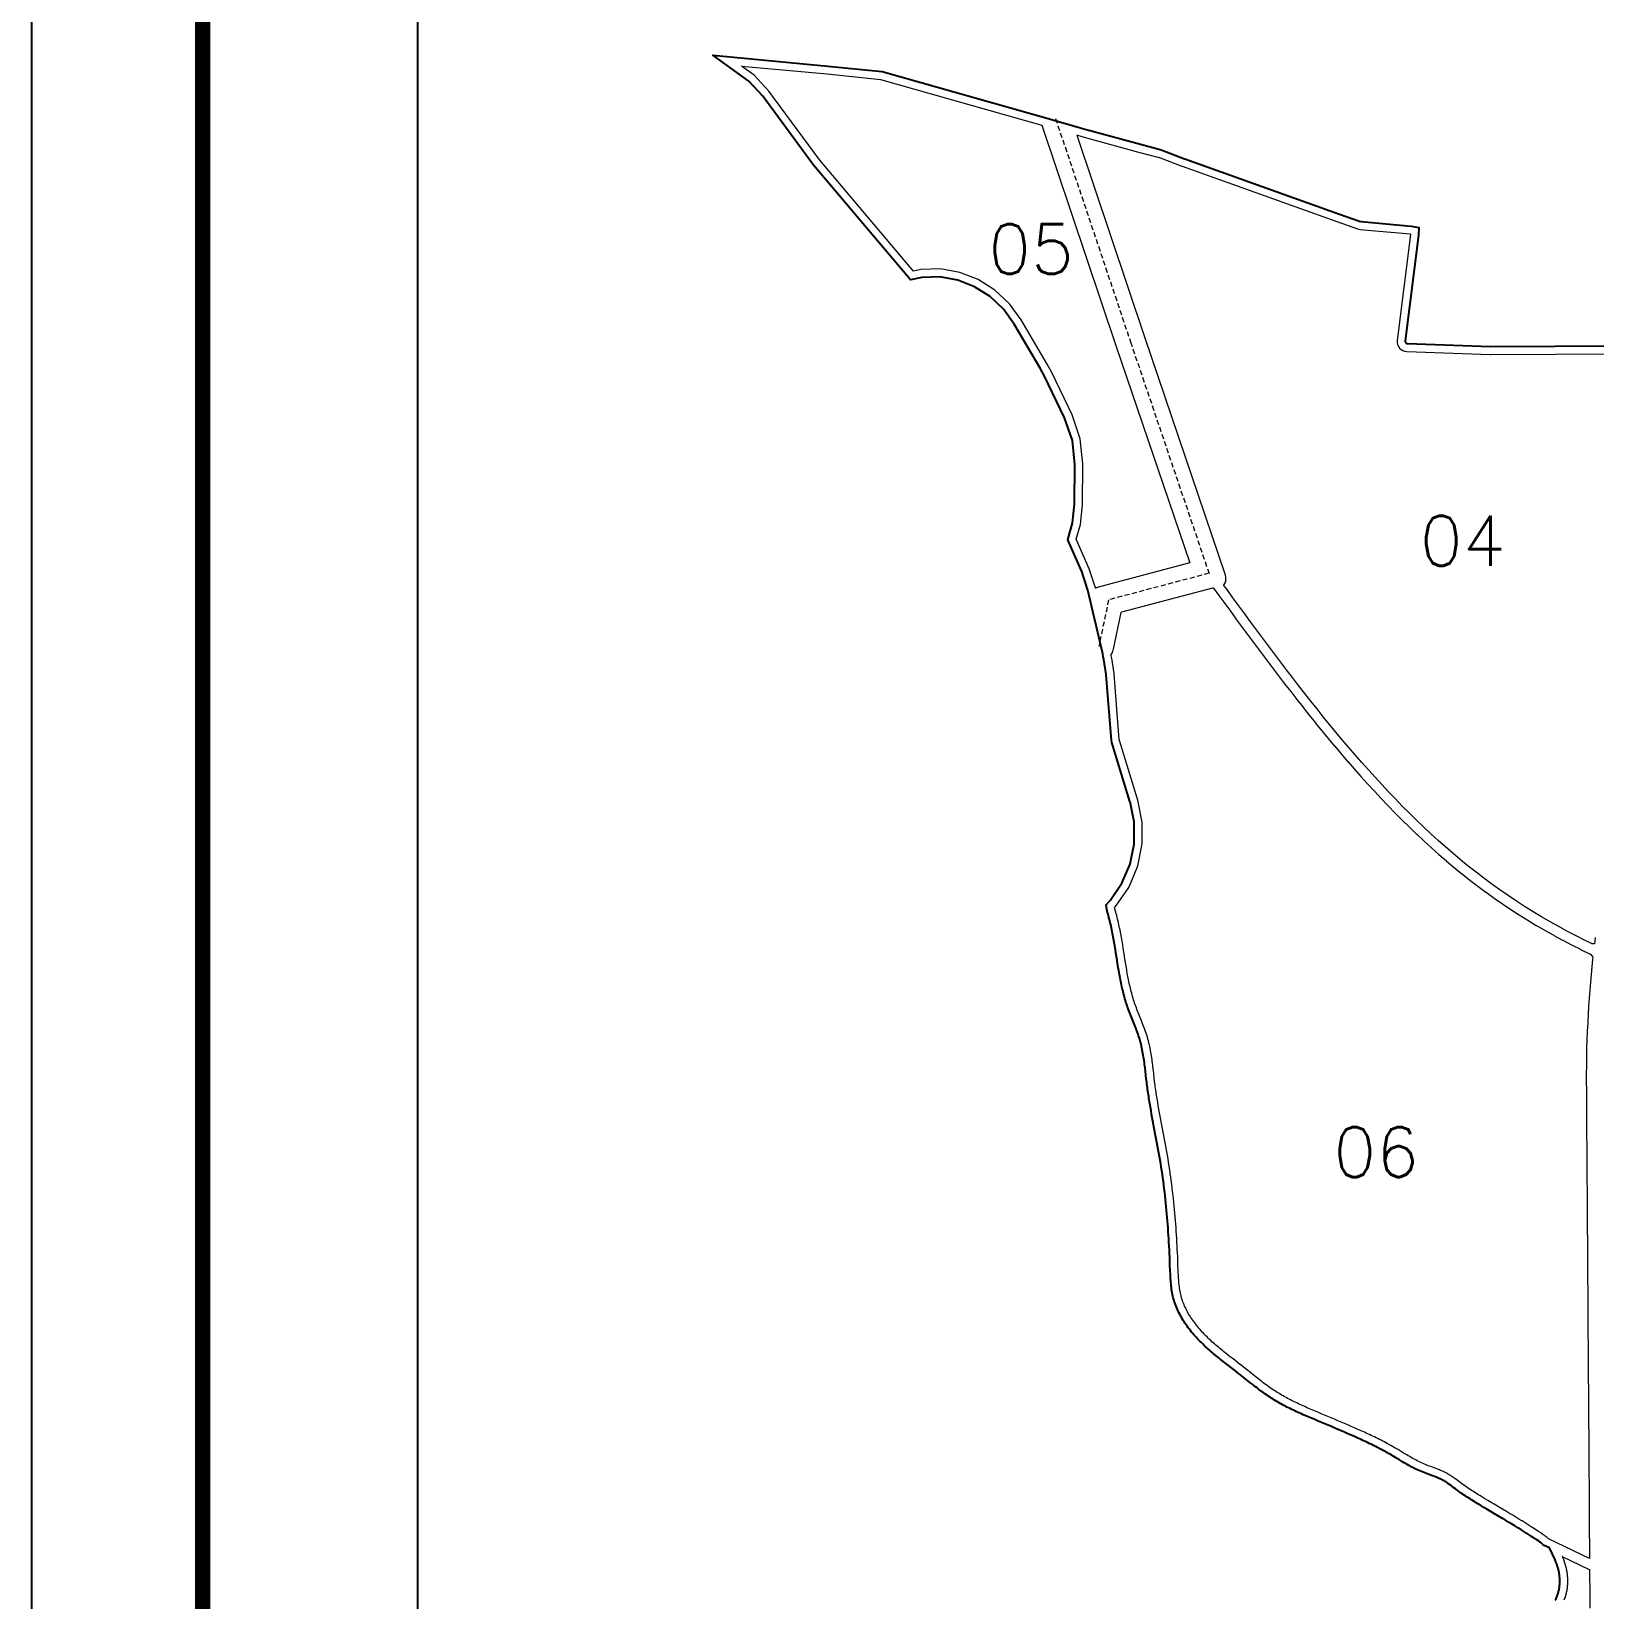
# Model space of a CAD drawing. Extents: x 714606 to 717153, y 7853794 to 7855594.
# Drawn here: x 714606 to 715389, y 7854394 to 7855180 of the extents above; entities that cross this region are included whole.
import ezdxf
from ezdxf.enums import TextEntityAlignment as Align

# ---------------------------------------------------------------- set-up
doc = ezdxf.new("R2010")
doc.units = 0
for name, pattern in [('CONTINUO', [0]), ('DASHED2', [0.375, 0.25, -0.125]), ('LIN0', [0])]:
    doc.linetypes.add(name, pattern=pattern)
for name, color, linetype in [('011400xxxx', 1, 'Continuous'), ('011400xxxx004', 5, 'Continuous'), ('011400xxxx005', 5, 'Continuous'), ('011400xxxx006', 5, 'Continuous'), ('011400xxxx007', 5, 'Continuous'), ('MALHA', 8, 'CONTINUO'), ('MARGEM', 7, 'CONTINUO'), ('Rede de Energia', 1, 'Continuous'), ('texto', 7, 'Continuous')]:
    doc.layers.add(name, color=color, linetype=linetype)
doc.styles.add('SIMPLEX', font='simplex', dxfattribs={"height": 0.2})

msp = doc.modelspace()

# ---------------------------------------------------------------- linework, layer by layer
at = {"layer": '011400xxxx'}
msp.add_lwpolyline([(715369.61, 7854393.74), (715369.79, 7854394.11), (715369.82, 7854394.16), (715369.99, 7854394.53), (715370.01, 7854394.59), (715370.18, 7854394.96), (715370.2, 7854395.02), (715370.35, 7854395.4), (715370.38, 7854395.45), (715370.53, 7854395.83), (715370.55, 7854395.89), (715370.69, 7854396.27), (715370.71, 7854396.34), (715370.84, 7854396.71), (715370.86, 7854396.77), (715370.98, 7854397.17), (715371, 7854397.24), (715371.11, 7854397.63), (715371.13, 7854397.7), (715371.24, 7854398.09), (715371.25, 7854398.17), (715371.35, 7854398.56), (715371.36, 7854398.63), (715371.45, 7854399.03), (715371.46, 7854399.1), (715371.54, 7854399.51), (715371.55, 7854399.57), (715371.62, 7854400), (715371.63, 7854400.06), (715371.68, 7854400.46), (715371.69, 7854400.53), (715371.74, 7854400.94), (715371.75, 7854401.01), (715371.78, 7854401.43), (715371.79, 7854401.49), (715371.82, 7854401.91), (715371.82, 7854401.98), (715371.85, 7854402.4), (715371.85, 7854402.46), (715371.86, 7854402.89), (715371.86, 7854402.95), (715371.87, 7854403.38), (715371.87, 7854403.44), (715371.86, 7854403.87), (715371.86, 7854403.93), (715371.85, 7854404.36), (715371.84, 7854404.42), (715371.82, 7854404.85), (715371.82, 7854404.91), (715371.78, 7854405.34), (715371.78, 7854405.4), (715371.74, 7854405.83), (715371.73, 7854405.89), (715371.68, 7854406.32), (715371.68, 7854406.38), (715371.62, 7854406.81), (715371.61, 7854406.87), (715371.55, 7854407.3), (715371.54, 7854407.36), (715371.46, 7854407.79), (715371.45, 7854407.85), (715371.37, 7854408.27), (715371.36, 7854408.33), (715371.27, 7854408.76), (715371.25, 7854408.81), (715371.15, 7854409.24), (715371.14, 7854409.3), (715371.03, 7854409.72), (715371.02, 7854409.77), (715370.9, 7854410.19), (715370.89, 7854410.25), (715370.76, 7854410.67), (715370.75, 7854410.72), (715370.61, 7854411.14), (715370.6, 7854411.19), (715370.46, 7854411.61), (715370.44, 7854411.66), (715370.29, 7854412.07), (715370.27, 7854412.12), (715370.11, 7854412.53), (715370.09, 7854412.58), (715369.93, 7854412.98), (715369.9, 7854413.04), (715369.73, 7854413.43), (715369.71, 7854413.49), (715369.53, 7854413.88), (715369.5, 7854413.94), (715366.62, 7854419.93), (715364.01, 7854421.2), (715363.38, 7854421.72), (715363.35, 7854421.75), (715363.02, 7854422.02), (715362.99, 7854422.04), (715362.65, 7854422.31), (715362.62, 7854422.33), (715362.28, 7854422.59), (715362.25, 7854422.61), (715361.91, 7854422.87), (715361.88, 7854422.89), (715361.53, 7854423.14), (715361.51, 7854423.16), (715361.17, 7854423.4), (715361.14, 7854423.43), (715360.41, 7854423.93), (715360.37, 7854423.96), (715359.25, 7854424.71), (715359.23, 7854424.73), (715358.48, 7854425.21), (715358.47, 7854425.22), (715357.72, 7854425.71), (715357.71, 7854425.72), (715356.96, 7854426.2), (715356.95, 7854426.21), (715355.43, 7854427.18), (715355.41, 7854427.19), (715353.89, 7854428.15), (715353.88, 7854428.16), (715352.36, 7854429.11), (715352.35, 7854429.12), (715350.82, 7854430.07), (715350.81, 7854430.07), (715349.28, 7854431.01), (715349.27, 7854431.02), (715347.74, 7854431.95), (715347.73, 7854431.96), (715346.2, 7854432.89), (715346.19, 7854432.89), (715344.65, 7854433.82), (715344.65, 7854433.82), (715343.11, 7854434.74), (715343.1, 7854434.75), (715340.02, 7854436.59), (715340.01, 7854436.59), (715336.92, 7854438.42), (715335.38, 7854439.34), (715333.84, 7854440.26), (715332.3, 7854441.18), (715330.76, 7854442.11), (715330, 7854442.58), (715329.23, 7854443.05), (715328.47, 7854443.53), (715327.71, 7854444.01), (715326.96, 7854444.49), (715326.21, 7854444.97), (715325.45, 7854445.46), (715324.71, 7854445.95), (715323.96, 7854446.45), (715323.22, 7854446.95), (715322.48, 7854447.45), (715321.75, 7854447.97), (715321.02, 7854448.48), (715320.29, 7854449.01), (715319.57, 7854449.54), (715318.83, 7854450.08), (715317.39, 7854451.16), (715317.37, 7854451.18), (715316.66, 7854451.7), (715316.62, 7854451.73), (715315.9, 7854452.25), (715315.86, 7854452.27), (715315.52, 7854452.5), (715315.49, 7854452.53), (715315.14, 7854452.76), (715315.1, 7854452.79), (715314.75, 7854453.01), (715314.71, 7854453.04), (715314.36, 7854453.26), (715314.31, 7854453.29), (715313.96, 7854453.5), (715313.91, 7854453.53), (715313.56, 7854453.73), (715313.5, 7854453.76), (715313.15, 7854453.96), (715313.09, 7854453.98), (715312.73, 7854454.17), (715312.68, 7854454.2), (715312.31, 7854454.38), (715312.27, 7854454.41), (715311.89, 7854454.58), (715311.85, 7854454.6), (715311.47, 7854454.78), (715311.43, 7854454.8), (715311.04, 7854454.97), (715311.01, 7854454.98), (715310.62, 7854455.15), (715310.58, 7854455.16), (715310.19, 7854455.32), (715310.16, 7854455.34), (715309.77, 7854455.49), (715309.74, 7854455.5), (715308.91, 7854455.82), (715308.87, 7854455.84), (715307.61, 7854456.3), (715307.58, 7854456.31), (715305.9, 7854456.91), (715305.06, 7854457.21), (715304.23, 7854457.52), (715303.4, 7854457.84), (715302.58, 7854458.17), (715301.77, 7854458.53), (715300.97, 7854458.89), (715300.16, 7854459.27), (715299.37, 7854459.66), (715298.58, 7854460.07), (715297.79, 7854460.48), (715297.01, 7854460.9), (715296.23, 7854461.33), (715295.45, 7854461.77), (715294.67, 7854462.22), (715293.9, 7854462.67), (715293.12, 7854463.13), (715291.57, 7854464.06), (715290.02, 7854464.99), (715290.01, 7854465), (715288.47, 7854465.92), (715288.46, 7854465.93), (715287.69, 7854466.39), (715287.68, 7854466.39), (715286.91, 7854466.85), (715286.9, 7854466.86), (715286.13, 7854467.3), (715286.11, 7854467.31), (715285.34, 7854467.75), (715285.31, 7854467.76), (715284.54, 7854468.2), (715284.52, 7854468.21), (715283.74, 7854468.63), (715283.72, 7854468.65), (715282.94, 7854469.07), (715282.92, 7854469.08), (715282.14, 7854469.49), (715282.12, 7854469.5), (715281.33, 7854469.91), (715281.32, 7854469.92), (715280.52, 7854470.33), (715280.51, 7854470.34), (715279.71, 7854470.74), (715279.7, 7854470.75), (715278.9, 7854471.14), (715278.89, 7854471.15), (715278.09, 7854471.54), (715278.07, 7854471.55), (715277.27, 7854471.94), (715277.26, 7854471.94), (715276.45, 7854472.33), (715276.44, 7854472.34), (715275.63, 7854472.72), (715275.62, 7854472.72), (715274.81, 7854473.1), (715274.8, 7854473.11), (715273.99, 7854473.48), (715273.98, 7854473.49), (715273.17, 7854473.86), (715273.16, 7854473.86), (715272.34, 7854474.24), (715272.33, 7854474.24), (715270.7, 7854474.98), (715270.69, 7854474.98), (715269.05, 7854475.71), (715269.04, 7854475.72), (715267.4, 7854476.44), (715267.39, 7854476.45), (715265.74, 7854477.17), (715265.74, 7854477.17), (715264.09, 7854477.89), (715264.08, 7854477.89), (715262.43, 7854478.6), (715262.43, 7854478.61), (715260.78, 7854479.32), (715260.77, 7854479.32), (715259.12, 7854480.03), (715259.11, 7854480.03), (715257.45, 7854480.73), (715257.45, 7854480.73), (715255.79, 7854481.43), (715255.79, 7854481.44), (715254.13, 7854482.14), (715254.12, 7854482.14), (715250.79, 7854483.53), (715249.13, 7854484.23), (715247.46, 7854484.93), (715245.8, 7854485.64), (715244.97, 7854486), (715244.14, 7854486.36), (715243.32, 7854486.72), (715242.5, 7854487.09), (715241.68, 7854487.46), (715240.86, 7854487.83), (715240.04, 7854488.2), (715239.23, 7854488.58), (715238.42, 7854488.96), (715237.61, 7854489.35), (715236.81, 7854489.75), (715236.01, 7854490.14), (715235.21, 7854490.55), (715234.42, 7854490.96), (715233.63, 7854491.37), (715232.85, 7854491.79), (715232.07, 7854492.22), (715231.3, 7854492.66), (715230.53, 7854493.1), (715229.76, 7854493.55), (715229, 7854494), (715228.25, 7854494.47), (715227.5, 7854494.94), (715226.75, 7854495.42), (715226.01, 7854495.92), (715225.27, 7854496.42), (715224.54, 7854496.92), (715223.81, 7854497.44), (715223.09, 7854497.96), (715222.37, 7854498.49), (715221.65, 7854499.02), (715220.93, 7854499.56), (715220.22, 7854500.11), (715219.5, 7854500.66), (715218.79, 7854501.21), (715218.09, 7854501.76), (715216.67, 7854502.88), (715213.84, 7854505.14), (715212.43, 7854506.26), (715212.42, 7854506.27), (715211.01, 7854507.38), (715211, 7854507.39), (715209.59, 7854508.5), (715209.58, 7854508.51), (715208.15, 7854509.61), (715208.15, 7854509.61), (715205.31, 7854511.81), (715203.9, 7854512.91), (715202.48, 7854514.02), (715201.78, 7854514.58), (715201.08, 7854515.14), (715200.39, 7854515.7), (715199.7, 7854516.26), (715199.01, 7854516.83), (715198.32, 7854517.4), (715197.64, 7854517.98), (715196.96, 7854518.56), (715196.29, 7854519.15), (715195.62, 7854519.74), (715194.96, 7854520.34), (715194.3, 7854520.94), (715193.65, 7854521.55), (715193.01, 7854522.17), (715192.36, 7854522.8), (715191.72, 7854523.44), (715191.1, 7854524.08), (715190.48, 7854524.74), (715189.86, 7854525.4), (715189.26, 7854526.06), (715188.66, 7854526.74), (715188.07, 7854527.43), (715187.49, 7854528.12), (715186.93, 7854528.83), (715186.37, 7854529.54), (715185.82, 7854530.26), (715185.29, 7854530.99), (715184.76, 7854531.72), (715184.25, 7854532.46), (715183.76, 7854533.21), (715183.27, 7854533.97), (715182.81, 7854534.73), (715182.35, 7854535.5), (715181.92, 7854536.28), (715181.5, 7854537.06), (715181.09, 7854537.85), (715180.71, 7854538.64), (715180.34, 7854539.44), (715179.99, 7854540.25), (715179.66, 7854541.06), (715179.35, 7854541.88), (715179.06, 7854542.7), (715178.79, 7854543.53), (715178.54, 7854544.37), (715178.31, 7854545.21), (715178.11, 7854546.05), (715177.92, 7854546.91), (715177.76, 7854547.77), (715177.61, 7854548.63), (715177.47, 7854549.5), (715177.36, 7854550.38), (715177.25, 7854551.26), (715177.16, 7854552.15), (715177.08, 7854553.03), (715177.02, 7854553.92), (715176.95, 7854554.82), (715176.9, 7854555.72), (715176.86, 7854556.62), (715176.82, 7854557.53), (715176.78, 7854558.44), (715176.64, 7854562.08), (715176.64, 7854562.08), (715176.57, 7854563.89), (715176.57, 7854563.9), (715176.49, 7854565.7), (715176.49, 7854565.71), (715176.41, 7854567.51), (715176.41, 7854567.52), (715176.33, 7854569.32), (715176.33, 7854569.33), (715176.23, 7854571.12), (715176.23, 7854571.13), (715176.14, 7854572.93), (715176.13, 7854572.94), (715176.03, 7854574.73), (715176.03, 7854574.74), (715175.92, 7854576.53), (715175.92, 7854576.54), (715175.8, 7854578.33), (715175.8, 7854578.34), (715175.68, 7854580.12), (715175.68, 7854580.14), (715175.55, 7854581.92), (715175.55, 7854581.93), (715175.41, 7854583.72), (715175.41, 7854583.73), (715175.26, 7854585.51), (715175.26, 7854585.53), (715175.11, 7854587.31), (715175.1, 7854587.32), (715174.94, 7854589.11), (715174.94, 7854589.12), (715174.77, 7854590.9), (715174.77, 7854590.92), (715174.59, 7854592.7), (715174.59, 7854592.71), (715174.4, 7854594.5), (715174.4, 7854594.51), (715174.2, 7854596.29), (715174.2, 7854596.31), (715174, 7854598.09), (715173.99, 7854598.1), (715173.78, 7854599.88), (715173.78, 7854599.9), (715173.55, 7854601.68), (715173.55, 7854601.7), (715173.32, 7854603.47), (715173.32, 7854603.49), (715173.08, 7854605.27), (715173.07, 7854605.28), (715172.82, 7854607.06), (715172.82, 7854607.07), (715172.56, 7854608.85), (715172.56, 7854608.86), (715172.28, 7854610.64), (715172.28, 7854610.65), (715172, 7854612.42), (715172, 7854612.44), (715171.71, 7854614.21), (715171.71, 7854614.22), (715171.4, 7854615.99), (715171.4, 7854616), (715171.09, 7854617.77), (715171.09, 7854617.78), (715170.77, 7854619.55), (715170.77, 7854619.56), (715170.45, 7854621.32), (715170.45, 7854621.33), (715170.12, 7854623.09), (715170.12, 7854623.1), (715169.45, 7854626.64), (715169.45, 7854626.64), (715168.78, 7854630.17), (715168.44, 7854631.94), (715168.11, 7854633.71), (715167.78, 7854635.47), (715167.46, 7854637.24), (715167.14, 7854639.01), (715166.84, 7854640.78), (715166.54, 7854642.56), (715166.39, 7854643.45), (715166.25, 7854644.33), (715166.11, 7854645.22), (715165.97, 7854646.11), (715165.83, 7854647), (715165.7, 7854647.89), (715165.58, 7854648.78), (715165.45, 7854649.67), (715165.33, 7854650.57), (715165.22, 7854651.46), (715165.1, 7854652.36), (715165, 7854653.25), (715164.78, 7854655.05), (715164.37, 7854658.66), (715164.37, 7854658.67), (715164.16, 7854660.46), (715164.16, 7854660.48), (715164.05, 7854661.37), (715164.05, 7854661.38), (715163.93, 7854662.27), (715163.93, 7854662.29), (715163.81, 7854663.17), (715163.81, 7854663.19), (715163.69, 7854664.07), (715163.68, 7854664.09), (715163.55, 7854664.97), (715163.55, 7854664.99), (715163.42, 7854665.87), (715163.41, 7854665.89), (715163.27, 7854666.77), (715163.27, 7854666.79), (715163.12, 7854667.66), (715163.11, 7854667.69), (715162.95, 7854668.56), (715162.95, 7854668.59), (715162.78, 7854669.44), (715162.77, 7854669.48), (715162.59, 7854670.34), (715162.59, 7854670.38), (715162.4, 7854671.23), (715162.39, 7854671.27), (715162.19, 7854672.11), (715162.18, 7854672.15), (715161.97, 7854672.99), (715161.96, 7854673.04), (715161.73, 7854673.87), (715161.72, 7854673.92), (715161.48, 7854674.75), (715161.47, 7854674.8), (715161.22, 7854675.62), (715161.2, 7854675.67), (715160.94, 7854676.5), (715160.92, 7854676.54), (715160.65, 7854677.36), (715160.63, 7854677.4), (715160.34, 7854678.23), (715160.33, 7854678.26), (715160.03, 7854679.08), (715160.02, 7854679.11), (715159.7, 7854679.93), (715159.7, 7854679.96), (715159.37, 7854680.78), (715159.37, 7854680.8), (715159.04, 7854681.63), (715159.03, 7854681.64), (715158.7, 7854682.47), (715158.7, 7854682.48), (715158.36, 7854683.31), (715158.36, 7854683.32), (715157.68, 7854684.98), (715157.34, 7854685.82), (715157.01, 7854686.65), (715156.68, 7854687.48), (715156.36, 7854688.31), (715156.04, 7854689.14), (715155.74, 7854689.98), (715155.44, 7854690.82), (715155.15, 7854691.66), (715154.88, 7854692.51), (715154.61, 7854693.36), (715154.35, 7854694.21), (715154.1, 7854695.07), (715153.85, 7854695.93), (715153.62, 7854696.79), (715153.39, 7854697.66), (715153.17, 7854698.53), (715152.96, 7854699.39), (715152.75, 7854700.27), (715152.55, 7854701.14), (715152.36, 7854702.01), (715152.17, 7854702.89), (715151.99, 7854703.77), (715151.82, 7854704.65), (715151.65, 7854705.53), (715151.48, 7854706.41), (715151.32, 7854707.29), (715151.17, 7854708.18), (715151.01, 7854709.06), (715150.86, 7854709.95), (715150.72, 7854710.84), (715150.43, 7854712.61), (715150.15, 7854714.4), (715149.59, 7854717.96), (715149.59, 7854717.97), (715149.31, 7854719.74), (715149.31, 7854719.75), (715149.02, 7854721.52), (715149.02, 7854721.54), (715148.87, 7854722.42), (715148.87, 7854722.43), (715148.72, 7854723.31), (715148.71, 7854723.32), (715148.56, 7854724.2), (715148.56, 7854724.21), (715148.4, 7854725.09), (715148.4, 7854725.11), (715148.23, 7854725.98), (715148.23, 7854726), (715148.06, 7854726.87), (715148.06, 7854726.89), (715147.89, 7854727.76), (715147.89, 7854727.78), (715147.71, 7854728.65), (715147.71, 7854728.67), (715147.53, 7854729.54), (715147.53, 7854729.56), (715147.34, 7854730.43), (715147.34, 7854730.44), (715147.15, 7854731.31), (715147.14, 7854731.33), (715146.95, 7854732.2), (715146.95, 7854732.22), (715146.74, 7854733.08), (715146.74, 7854733.1), (715146.53, 7854733.97), (715146.53, 7854733.98), (715146.32, 7854734.85), (715146.31, 7854734.87), (715146.09, 7854735.73), (715146.09, 7854735.74), (715145.87, 7854736.61), (715145.86, 7854736.62), (715145.64, 7854737.48), (715145.63, 7854737.49), (715145.4, 7854738.36), (715145.4, 7854738.37), (715145.17, 7854739.23), (715145.16, 7854739.24), (715145.02, 7854739.77), (715144.61, 7854742.07), (715146.16, 7854743.82), (715146.25, 7854743.9), (715146.65, 7854744.38), (715152.27, 7854752.47), (715152.57, 7854753), (715156.47, 7854762.16), (715156.65, 7854762.73), (715158.65, 7854772.55), (715158.71, 7854773.15), (715158.72, 7854783.19), (715158.66, 7854783.78), (715156.66, 7854793.7), (715156.59, 7854793.99), (715147.48, 7854823.51), (715147.3, 7854824.48), (715144.72, 7854857.31), (715144.69, 7854857.53), (715143.54, 7854865.05), (715143.49, 7854865.27), (715143.24, 7854866.35), (715143.04, 7854867.89), (715135.49, 7854899.88), (715132.42, 7854909.12), (715125.43, 7854924.99), (715127.85, 7854933.5), (715128.78, 7854942.83), (715128.99, 7854962.83), (715127.76, 7854974.8), (715123.87, 7854986.11), (715113.83, 7855007.09), (715111.71, 7855011.06), (715098.69, 7855033.04), (715093.25, 7855040.55), (715086.53, 7855046.9), (715078.8, 7855051.81), (715070.33, 7855055.13), (715061.42, 7855056.71), (715052.38, 7855056.52), (715046.74, 7855055.27), (714998.19, 7855112.8), (714972.73, 7855147.25), (714965.81, 7855154.83), (714947.7, 7855167.77), (715005.36, 7855162.4), (715032.5, 7855159.65), (715115.65, 7855136.08), (715131.15, 7855131.69), (715135.91, 7855130.34), (715135.93, 7855130.33), (715161.92, 7855123.19), (715161.95, 7855123.19), (715171.76, 7855120.59), (715172.2, 7855120.44), (715183.97, 7855115.98), (715184.02, 7855115.96), (715261.49, 7855088.24), (715261.5, 7855088.24), (715271.61, 7855084.68), (715272.33, 7855084.52), (715297.45, 7855082.24), (715301.19, 7855081.52), (715301.1, 7855077.71), (715294.48, 7855024.66), (715294.47, 7855024.25), (715294.51, 7855024.05), (715294.59, 7855023.86), (715294.7, 7855023.7), (715294.85, 7855023.56), (715295.02, 7855023.45), (715295.21, 7855023.38), (715295.62, 7855023.32), (715337.16, 7855021.82), (715337.29, 7855021.82), (715401.68, 7855022.15)], dxfattribs=at)
at = {"layer": '011400xxxx004', "lineweight": 18}
msp.add_lwpolyline([(715389.56, 7854725.74), (715389.18, 7854722.61), (715388.4, 7854722.67), (715387.93, 7854722.66), (715387.71, 7854722.74), (715384.51, 7854724.3), (715380.08, 7854726.54), (715375.68, 7854728.85), (715371.32, 7854731.22), (715367, 7854733.65), (715362.71, 7854736.15), (715358.46, 7854738.71), (715354.25, 7854741.34), (715350.09, 7854744.03), (715345.97, 7854746.79), (715341.89, 7854749.61), (715337.86, 7854752.5), (715333.87, 7854755.45), (715329.93, 7854758.46), (715326.04, 7854761.54), (715322.19, 7854764.68), (715318.39, 7854767.88), (715314.64, 7854771.13), (715310.93, 7854774.43), (715307.26, 7854777.78), (715303.63, 7854781.18), (715300.04, 7854784.62), (715296.5, 7854788.11), (715292.99, 7854791.63), (715289.52, 7854795.2), (715286.08, 7854798.8), (715282.68, 7854802.43), (715279.31, 7854806.1), (715275.98, 7854809.79), (715272.67, 7854813.52), (715269.4, 7854817.27), (715266.15, 7854821.05), (715262.93, 7854824.86), (715259.74, 7854828.68), (715256.57, 7854832.53), (715253.42, 7854836.4), (715250.3, 7854840.29), (715247.2, 7854844.19), (715244.11, 7854848.11), (715241.04, 7854852.05), (715237.99, 7854856), (715234.96, 7854859.96), (715231.94, 7854863.93), (715228.93, 7854867.92), (715225.94, 7854871.91), (715222.95, 7854875.92), (715219.98, 7854879.93), (715217.01, 7854883.95), (715214.05, 7854887.98), (715211.1, 7854892.01), (715208.15, 7854896.04), (715205.21, 7854900.08), (715203.65, 7854902.22), (715203.53, 7854902.42), (715203.73, 7854902.68), (715204.22, 7854903.51), (715204.54, 7854904.41), (715204.69, 7854905.35), (715204.65, 7854906.31), (715204.43, 7854907.25), (715163.99, 7855026.6), (715130.09, 7855127.62), (715130.04, 7855127.82), (715130.04, 7855127.82), (715130.25, 7855127.78), (715134.83, 7855126.49), (715134.86, 7855126.48), (715160.87, 7855119.33), (715160.91, 7855119.32), (715170.63, 7855116.75), (715170.88, 7855116.67), (715182.57, 7855112.24), (715182.66, 7855112.2), (715260.14, 7855084.48), (715260.17, 7855084.47), (715270.52, 7855080.82), (715271.73, 7855080.56), (715296.89, 7855078.27), (715297.11, 7855078.23), (715297.11, 7855078), (715290.48, 7855024.95), (715290.46, 7855023.92), (715290.65, 7855022.9), (715291.05, 7855021.94), (715291.64, 7855021.09), (715292.39, 7855020.38), (715293.27, 7855019.83), (715294.24, 7855019.48), (715295.26, 7855019.33), (715337.06, 7855017.82), (715337.27, 7855017.82), (715401.96, 7855018.15)], dxfattribs=at)
at = {"layer": '011400xxxx005', "lineweight": 18}
msp.add_lwpolyline([(715139.43, 7854900.59), (715139.35, 7854900.96), (715136.16, 7854910.56), (715129.67, 7854925.29), (715131.79, 7854932.75), (715132.77, 7854942.61), (715132.99, 7854963.02), (715131.69, 7854975.67), (715127.58, 7854987.63), (715117.4, 7855008.9), (715115.2, 7855013.02), (715102.04, 7855035.23), (715096.27, 7855043.2), (715089, 7855050.07), (715080.62, 7855055.4), (715071.42, 7855058.99), (715061.73, 7855060.72), (715051.9, 7855060.51), (715048.23, 7855059.7), (715001.33, 7855115.29), (714975.83, 7855149.8), (714968.48, 7855157.84), (714962.08, 7855162.41), (715004.98, 7855158.42), (715031.75, 7855155.71), (715112.53, 7855132.81), (715149.77, 7855021.81), (715186.5, 7854913.44), (715139.53, 7854901.05), (715139.43, 7854900.59)], close=True, dxfattribs=at)
at = {"layer": '011400xxxx006', "lineweight": 18}
msp.add_lwpolyline([(715147.15, 7854867.3), (715147.24, 7854867.5), (715147.64, 7854868.21), (715148.06, 7854869.16), (715148.27, 7854869.83), (715148.39, 7854870.31), (715152.26, 7854888.68), (715152.32, 7854888.89), (715152.53, 7854888.97), (715198.08, 7854900.99), (715198.31, 7854901.02), (715198.46, 7854900.85), (715201.16, 7854897.14), (715204.11, 7854893.1), (715207.06, 7854889.06), (715207.06, 7854889.06), (715210.02, 7854885.02), (715210.02, 7854885.02), (715212.98, 7854880.99), (715212.99, 7854880.99), (715215.95, 7854876.97), (715215.96, 7854876.96), (715218.93, 7854872.95), (715218.94, 7854872.94), (715221.92, 7854868.93), (715221.93, 7854868.92), (715224.93, 7854864.93), (715224.94, 7854864.91), (715227.94, 7854860.93), (715227.95, 7854860.92), (715230.97, 7854856.94), (715230.98, 7854856.93), (715234.02, 7854852.96), (715234.03, 7854852.95), (715237.08, 7854849), (715237.09, 7854848.98), (715240.16, 7854845.05), (715240.17, 7854845.03), (715243.26, 7854841.11), (715243.27, 7854841.09), (715246.38, 7854837.18), (715246.39, 7854837.16), (715249.52, 7854833.28), (715249.54, 7854833.25), (715252.68, 7854829.39), (715252.7, 7854829.36), (715255.87, 7854825.52), (715255.89, 7854825.49), (715259.08, 7854821.67), (715259.11, 7854821.64), (715262.33, 7854817.84), (715262.35, 7854817.81), (715265.59, 7854814.03), (715265.62, 7854814), (715268.89, 7854810.25), (715268.92, 7854810.22), (715272.22, 7854806.49), (715272.25, 7854806.46), (715275.59, 7854802.76), (715275.62, 7854802.73), (715278.98, 7854799.07), (715279.01, 7854799.03), (715282.41, 7854795.4), (715282.45, 7854795.36), (715285.88, 7854791.76), (715285.92, 7854791.73), (715289.39, 7854788.16), (715289.43, 7854788.12), (715292.93, 7854784.6), (715292.97, 7854784.56), (715296.52, 7854781.08), (715296.56, 7854781.03), (715300.15, 7854777.59), (715300.19, 7854777.55), (715303.82, 7854774.15), (715303.86, 7854774.11), (715307.53, 7854770.76), (715307.58, 7854770.72), (715311.29, 7854767.41), (715311.34, 7854767.37), (715315.09, 7854764.12), (715315.15, 7854764.07), (715318.95, 7854760.88), (715319, 7854760.83), (715322.85, 7854757.69), (715322.91, 7854757.65), (715326.8, 7854754.57), (715326.86, 7854754.52), (715330.8, 7854751.5), (715330.86, 7854751.45), (715334.85, 7854748.5), (715334.91, 7854748.46), (715338.94, 7854745.57), (715339.01, 7854745.52), (715343.09, 7854742.7), (715343.15, 7854742.65), (715347.28, 7854739.89), (715347.34, 7854739.85), (715351.51, 7854737.16), (715351.57, 7854737.12), (715355.78, 7854734.49), (715355.85, 7854734.45), (715360.09, 7854731.88), (715360.16, 7854731.84), (715364.45, 7854729.35), (715364.51, 7854729.31), (715368.84, 7854726.88), (715368.9, 7854726.84), (715373.26, 7854724.47), (715373.33, 7854724.44), (715377.73, 7854722.13), (715377.79, 7854722.1), (715382.22, 7854719.86), (715382.28, 7854719.83), (715386.75, 7854717.65), (715386.81, 7854717.62), (715387.08, 7854717.49), (715387.3, 7854717.36), (715387.4, 7854717.21), (715388.06, 7854716.45), (715388.44, 7854716.16), (715388.3, 7854714.82), (715387.9, 7854711.09), (715387.54, 7854707.25), (715387.18, 7854703.4), (715386.87, 7854699.43), (715386.55, 7854695.46), (715386.29, 7854691.37), (715386.02, 7854687.28), (715385.81, 7854683.07), (715385.6, 7854678.85), (715385.45, 7854674.53), (715385.3, 7854670.2), (715385.22, 7854665.75), (715385.14, 7854661.31), (715385.13, 7854657.65), (715385.13, 7854654.02), (715385.16, 7854649.01), (715385.19, 7854644.03), (715385.23, 7854639.05), (715385.26, 7854634.06), (715385.29, 7854629.08), (715385.36, 7854619.11), (715385.39, 7854614.12), (715385.46, 7854604.16), (715385.49, 7854599.17), (715385.52, 7854594.19), (715385.56, 7854589.2), (715385.62, 7854579.23), (715385.65, 7854574.25), (715385.72, 7854564.28), (715385.75, 7854559.3), (715385.79, 7854554.31), (715385.82, 7854549.33), (715385.85, 7854544.34), (715385.92, 7854534.38), (715385.95, 7854529.39), (715386.02, 7854519.42), (715386.05, 7854514.44), (715386.08, 7854509.45), (715386.12, 7854504.47), (715386.15, 7854499.49), (715386.21, 7854489.52), (715386.25, 7854484.53), (715386.31, 7854474.57), (715386.35, 7854469.58), (715386.38, 7854464.6), (715386.41, 7854459.61), (715386.48, 7854449.64), (715386.51, 7854444.66), (715386.58, 7854434.69), (715386.61, 7854429.71), (715386.68, 7854419.74), (715386.71, 7854414.75), (715386.71, 7854414.63), (715366.19, 7854424.58), (715365.93, 7854424.8), (715365.88, 7854424.85), (715365.52, 7854425.13), (715365.47, 7854425.18), (715365.12, 7854425.46), (715365.06, 7854425.5), (715364.7, 7854425.77), (715364.66, 7854425.81), (715364.29, 7854426.08), (715364.25, 7854426.11), (715363.89, 7854426.38), (715363.84, 7854426.41), (715363.48, 7854426.66), (715363.43, 7854426.7), (715362.68, 7854427.22), (715362.61, 7854427.27), (715361.47, 7854428.04), (715361.43, 7854428.07), (715360.68, 7854428.56), (715360.66, 7854428.57), (715359.9, 7854429.07), (715359.88, 7854429.07), (715359.12, 7854429.57), (715359.11, 7854429.58), (715357.58, 7854430.55), (715357.56, 7854430.57), (715356.03, 7854431.54), (715356.01, 7854431.55), (715354.48, 7854432.51), (715354.46, 7854432.52), (715352.93, 7854433.47), (715352.91, 7854433.48), (715351.37, 7854434.42), (715351.36, 7854434.43), (715349.82, 7854435.37), (715349.81, 7854435.38), (715348.27, 7854436.31), (715348.26, 7854436.32), (715346.71, 7854437.25), (715346.71, 7854437.25), (715345.16, 7854438.18), (715345.15, 7854438.18), (715342.06, 7854440.02), (715342.06, 7854440.03), (715338.96, 7854441.86), (715337.42, 7854442.78), (715335.89, 7854443.69), (715334.37, 7854444.61), (715332.85, 7854445.53), (715332.09, 7854445.99), (715331.34, 7854446.45), (715330.6, 7854446.92), (715329.85, 7854447.39), (715329.11, 7854447.86), (715328.38, 7854448.33), (715327.64, 7854448.81), (715326.91, 7854449.28), (715326.19, 7854449.77), (715325.47, 7854450.25), (715324.76, 7854450.74), (715324.05, 7854451.24), (715323.34, 7854451.74), (715322.64, 7854452.24), (715321.94, 7854452.75), (715321.23, 7854453.28), (715319.79, 7854454.37), (715319.75, 7854454.4), (715319.02, 7854454.94), (715318.95, 7854454.98), (715318.21, 7854455.51), (715318.14, 7854455.56), (715317.78, 7854455.81), (715317.73, 7854455.84), (715317.35, 7854456.09), (715317.29, 7854456.13), (715316.92, 7854456.38), (715316.85, 7854456.42), (715316.47, 7854456.66), (715316.39, 7854456.71), (715316.01, 7854456.94), (715315.92, 7854456.99), (715315.53, 7854457.21), (715315.44, 7854457.26), (715315.05, 7854457.48), (715314.96, 7854457.52), (715314.57, 7854457.73), (715314.48, 7854457.77), (715314.08, 7854457.97), (715314.01, 7854458.01), (715313.6, 7854458.2), (715313.53, 7854458.23), (715313.12, 7854458.42), (715313.06, 7854458.45), (715312.65, 7854458.63), (715312.58, 7854458.66), (715312.17, 7854458.83), (715312.12, 7854458.86), (715311.7, 7854459.03), (715311.65, 7854459.05), (715311.24, 7854459.21), (715311.18, 7854459.23), (715310.33, 7854459.56), (715310.26, 7854459.59), (715308.97, 7854460.06), (715308.94, 7854460.07), (715307.25, 7854460.67), (715306.44, 7854460.96), (715305.65, 7854461.26), (715304.89, 7854461.55), (715304.14, 7854461.86), (715303.39, 7854462.18), (715302.65, 7854462.52), (715301.9, 7854462.87), (715301.16, 7854463.24), (715300.41, 7854463.62), (715299.68, 7854464.01), (715298.93, 7854464.41), (715298.18, 7854464.82), (715297.43, 7854465.25), (715296.68, 7854465.68), (715295.92, 7854466.12), (715295.17, 7854466.57), (715293.63, 7854467.49), (715292.08, 7854468.42), (715292.08, 7854468.43), (715290.53, 7854469.36), (715290.51, 7854469.37), (715289.73, 7854469.83), (715289.71, 7854469.84), (715288.93, 7854470.3), (715288.91, 7854470.31), (715288.13, 7854470.77), (715288.09, 7854470.78), (715287.31, 7854471.23), (715287.28, 7854471.25), (715286.49, 7854471.69), (715286.45, 7854471.71), (715285.66, 7854472.14), (715285.63, 7854472.16), (715284.84, 7854472.59), (715284.8, 7854472.61), (715284.01, 7854473.03), (715283.98, 7854473.05), (715283.18, 7854473.46), (715283.15, 7854473.48), (715282.34, 7854473.89), (715282.32, 7854473.9), (715281.51, 7854474.31), (715281.49, 7854474.32), (715280.68, 7854474.73), (715280.65, 7854474.74), (715279.84, 7854475.14), (715279.82, 7854475.15), (715279.01, 7854475.54), (715278.99, 7854475.55), (715278.17, 7854475.94), (715278.15, 7854475.95), (715277.34, 7854476.34), (715277.32, 7854476.34), (715276.5, 7854476.73), (715276.49, 7854476.73), (715275.67, 7854477.11), (715275.65, 7854477.12), (715274.83, 7854477.5), (715274.82, 7854477.5), (715274, 7854477.88), (715273.98, 7854477.89), (715272.34, 7854478.63), (715272.32, 7854478.63), (715270.67, 7854479.37), (715270.66, 7854479.37), (715269.01, 7854480.1), (715269, 7854480.11), (715267.35, 7854480.83), (715267.34, 7854480.84), (715265.68, 7854481.56), (715265.67, 7854481.56), (715264.02, 7854482.28), (715264.01, 7854482.28), (715262.35, 7854482.99), (715262.34, 7854483), (715260.69, 7854483.7), (715260.68, 7854483.71), (715259.02, 7854484.41), (715259.01, 7854484.42), (715257.35, 7854485.12), (715257.34, 7854485.12), (715255.68, 7854485.82), (715255.67, 7854485.83), (715252.33, 7854487.22), (715250.68, 7854487.92), (715249.03, 7854488.62), (715247.38, 7854489.32), (715246.56, 7854489.67), (715245.75, 7854490.03), (715244.93, 7854490.38), (715244.13, 7854490.74), (715243.32, 7854491.1), (715242.52, 7854491.46), (715241.72, 7854491.83), (715240.93, 7854492.2), (715240.14, 7854492.57), (715239.36, 7854492.95), (715238.58, 7854493.33), (715237.81, 7854493.72), (715237.04, 7854494.11), (715236.27, 7854494.5), (715235.51, 7854494.9), (715234.76, 7854495.31), (715234.01, 7854495.72), (715233.27, 7854496.13), (715232.53, 7854496.56), (715231.8, 7854496.99), (715231.08, 7854497.42), (715230.36, 7854497.86), (715229.65, 7854498.31), (715228.95, 7854498.77), (715228.24, 7854499.24), (715227.54, 7854499.72), (715226.84, 7854500.2), (715226.14, 7854500.7), (715225.44, 7854501.2), (715224.74, 7854501.71), (715224.04, 7854502.23), (715223.34, 7854502.75), (715222.65, 7854503.28), (715221.95, 7854503.82), (715221.25, 7854504.36), (715220.56, 7854504.9), (715219.16, 7854506.01), (715216.34, 7854508.27), (715214.92, 7854509.39), (715214.9, 7854509.41), (715213.49, 7854510.53), (715213.47, 7854510.54), (715212.05, 7854511.65), (715212.03, 7854511.67), (715210.61, 7854512.77), (715210.6, 7854512.78), (715207.76, 7854514.97), (715206.36, 7854516.06), (715204.96, 7854517.16), (715204.27, 7854517.71), (715203.59, 7854518.25), (715202.91, 7854518.8), (715202.23, 7854519.35), (715201.56, 7854519.91), (715200.9, 7854520.46), (715200.24, 7854521.02), (715199.58, 7854521.58), (715198.93, 7854522.15), (715198.29, 7854522.72), (715197.66, 7854523.29), (715197.03, 7854523.87), (715196.4, 7854524.46), (715195.79, 7854525.05), (715195.18, 7854525.65), (715194.57, 7854526.25), (715193.98, 7854526.86), (715193.39, 7854527.48), (715192.81, 7854528.1), (715192.24, 7854528.73), (715191.68, 7854529.37), (715191.13, 7854530.01), (715190.59, 7854530.66), (715190.05, 7854531.32), (715189.53, 7854531.98), (715189.02, 7854532.65), (715188.53, 7854533.33), (715188.04, 7854534.01), (715187.57, 7854534.7), (715187.11, 7854535.39), (715186.67, 7854536.09), (715186.24, 7854536.79), (715185.82, 7854537.49), (715185.42, 7854538.2), (715185.04, 7854538.92), (715184.67, 7854539.63), (715184.33, 7854540.35), (715183.99, 7854541.07), (715183.68, 7854541.8), (715183.38, 7854542.53), (715183.11, 7854543.26), (715182.85, 7854543.99), (715182.61, 7854544.72), (715182.39, 7854545.46), (715182.19, 7854546.2), (715182.01, 7854546.95), (715181.84, 7854547.71), (715181.69, 7854548.49), (715181.56, 7854549.27), (715181.43, 7854550.07), (715181.33, 7854550.88), (715181.23, 7854551.7), (715181.14, 7854552.53), (715181.07, 7854553.36), (715181, 7854554.21), (715180.95, 7854555.07), (715180.9, 7854555.94), (715180.85, 7854556.82), (715180.81, 7854557.7), (715180.78, 7854558.59), (715180.64, 7854562.23), (715180.64, 7854562.24), (715180.57, 7854564.05), (715180.57, 7854564.06), (715180.49, 7854565.87), (715180.49, 7854565.89), (715180.41, 7854567.69), (715180.41, 7854567.71), (715180.32, 7854569.51), (715180.32, 7854569.53), (715180.23, 7854571.33), (715180.23, 7854571.35), (715180.13, 7854573.15), (715180.13, 7854573.16), (715180.02, 7854574.96), (715180.02, 7854574.98), (715179.91, 7854576.78), (715179.91, 7854576.8), (715179.79, 7854578.59), (715179.79, 7854578.61), (715179.67, 7854580.4), (715179.67, 7854580.42), (715179.54, 7854582.22), (715179.53, 7854582.24), (715179.39, 7854584.03), (715179.39, 7854584.05), (715179.25, 7854585.84), (715179.24, 7854585.87), (715179.09, 7854587.66), (715179.09, 7854587.68), (715178.93, 7854589.47), (715178.92, 7854589.5), (715178.75, 7854591.29), (715178.75, 7854591.31), (715178.57, 7854593.1), (715178.57, 7854593.13), (715178.38, 7854594.92), (715178.38, 7854594.94), (715178.18, 7854596.74), (715178.18, 7854596.76), (715177.97, 7854598.55), (715177.97, 7854598.58), (715177.75, 7854600.37), (715177.75, 7854600.39), (715177.52, 7854602.18), (715177.52, 7854602.21), (715177.29, 7854604), (715177.28, 7854604.02), (715177.04, 7854605.81), (715177.03, 7854605.84), (715176.78, 7854607.62), (715176.78, 7854607.65), (715176.51, 7854609.44), (715176.51, 7854609.46), (715176.24, 7854611.25), (715176.23, 7854611.27), (715175.95, 7854613.05), (715175.95, 7854613.08), (715175.65, 7854614.86), (715175.65, 7854614.89), (715175.35, 7854616.66), (715175.34, 7854616.69), (715175.03, 7854618.46), (715175.03, 7854618.48), (715174.71, 7854620.26), (715174.71, 7854620.27), (715174.38, 7854622.04), (715174.38, 7854622.06), (715174.05, 7854623.83), (715174.05, 7854623.84), (715173.38, 7854627.38), (715173.38, 7854627.39), (715172.71, 7854630.92), (715172.37, 7854632.68), (715172.04, 7854634.44), (715171.72, 7854636.2), (715171.4, 7854637.95), (715171.08, 7854639.71), (715170.78, 7854641.46), (715170.48, 7854643.22), (715170.34, 7854644.09), (715170.2, 7854644.97), (715170.06, 7854645.84), (715169.92, 7854646.72), (715169.79, 7854647.59), (715169.66, 7854648.46), (715169.54, 7854649.34), (715169.42, 7854650.21), (715169.3, 7854651.09), (715169.18, 7854651.97), (715169.07, 7854652.85), (715168.97, 7854653.72), (715168.76, 7854655.51), (715168.35, 7854659.12), (715168.34, 7854659.14), (715168.13, 7854660.94), (715168.13, 7854660.96), (715168.02, 7854661.86), (715168.01, 7854661.88), (715167.9, 7854662.78), (715167.9, 7854662.81), (715167.78, 7854663.71), (715167.77, 7854663.74), (715167.65, 7854664.63), (715167.64, 7854664.66), (715167.51, 7854665.56), (715167.51, 7854665.6), (715167.37, 7854666.49), (715167.36, 7854666.53), (715167.22, 7854667.42), (715167.21, 7854667.47), (715167.06, 7854668.35), (715167.05, 7854668.4), (715166.88, 7854669.29), (715166.87, 7854669.34), (715166.7, 7854670.22), (715166.69, 7854670.28), (715166.51, 7854671.16), (715166.49, 7854671.23), (715166.3, 7854672.1), (715166.29, 7854672.17), (715166.08, 7854673.04), (715166.06, 7854673.11), (715165.84, 7854673.98), (715165.83, 7854674.06), (715165.59, 7854674.92), (715165.57, 7854675), (715165.33, 7854675.86), (715165.3, 7854675.94), (715165.04, 7854676.8), (715165.02, 7854676.88), (715164.74, 7854677.74), (715164.72, 7854677.81), (715164.43, 7854678.66), (715164.41, 7854678.72), (715164.11, 7854679.58), (715164.09, 7854679.63), (715163.78, 7854680.47), (715163.76, 7854680.52), (715163.44, 7854681.36), (715163.43, 7854681.4), (715163.1, 7854682.24), (715163.09, 7854682.27), (715162.76, 7854683.11), (715162.75, 7854683.13), (715162.41, 7854683.97), (715162.41, 7854683.98), (715162.07, 7854684.82), (715162.06, 7854684.82), (715161.38, 7854686.49), (715161.05, 7854687.31), (715160.72, 7854688.13), (715160.41, 7854688.94), (715160.09, 7854689.74), (715159.79, 7854690.54), (715159.5, 7854691.33), (715159.22, 7854692.13), (715158.95, 7854692.93), (715158.68, 7854693.74), (715158.43, 7854694.55), (715158.18, 7854695.36), (715157.94, 7854696.18), (715157.71, 7854697), (715157.48, 7854697.83), (715157.26, 7854698.66), (715157.05, 7854699.49), (715156.85, 7854700.33), (715156.65, 7854701.17), (715156.45, 7854702.01), (715156.27, 7854702.86), (715156.09, 7854703.71), (715155.91, 7854704.56), (715155.74, 7854705.42), (715155.58, 7854706.28), (715155.42, 7854707.14), (715155.26, 7854708), (715155.11, 7854708.87), (715154.96, 7854709.74), (715154.81, 7854710.61), (715154.67, 7854711.48), (715154.38, 7854713.24), (715154.1, 7854715.02), (715153.55, 7854718.58), (715153.54, 7854718.59), (715153.26, 7854720.37), (715153.26, 7854720.39), (715152.97, 7854722.17), (715152.96, 7854722.2), (715152.81, 7854723.09), (715152.81, 7854723.1), (715152.66, 7854723.99), (715152.65, 7854724.01), (715152.5, 7854724.9), (715152.49, 7854724.92), (715152.33, 7854725.81), (715152.33, 7854725.83), (715152.17, 7854726.71), (715152.16, 7854726.74), (715151.99, 7854727.62), (715151.99, 7854727.65), (715151.82, 7854728.53), (715151.81, 7854728.56), (715151.63, 7854729.44), (715151.63, 7854729.47), (715151.45, 7854730.35), (715151.44, 7854730.38), (715151.25, 7854731.26), (715151.25, 7854731.29), (715151.06, 7854732.17), (715151.05, 7854732.2), (715150.85, 7854733.08), (715150.84, 7854733.12), (715150.64, 7854733.99), (715150.63, 7854734.03), (715150.42, 7854734.9), (715150.41, 7854734.93), (715150.2, 7854735.81), (715150.19, 7854735.84), (715149.97, 7854736.71), (715149.97, 7854736.74), (715149.74, 7854737.61), (715149.73, 7854737.63), (715149.5, 7854738.5), (715149.5, 7854738.52), (715149.27, 7854739.39), (715149.26, 7854739.41), (715149.03, 7854740.28), (715149.02, 7854740.3), (715148.92, 7854740.66), (715148.89, 7854740.87), (715149.03, 7854741.03), (715149.14, 7854741.13), (715149.82, 7854741.92), (715155.68, 7854750.35), (715156.17, 7854751.25), (715160.23, 7854760.78), (715160.53, 7854761.74), (715162.61, 7854771.95), (715162.71, 7854772.94), (715162.72, 7854783.38), (715162.62, 7854784.38), (715160.57, 7854794.59), (715160.44, 7854795.08), (715151.37, 7854824.47), (715151.27, 7854825.01), (715148.7, 7854857.69), (715148.66, 7854858.06), (715147.48, 7854865.73), (715147.41, 7854866.1), (715147.18, 7854867.07), (715147.15, 7854867.3)], close=True, dxfattribs=at)
at = {"layer": '011400xxxx007', "lineweight": 18}
msp.add_lwpolyline([(715374.1, 7854393.98), (715374.26, 7854394.4), (715374.3, 7854394.5), (715374.45, 7854394.93), (715374.49, 7854395.03), (715374.63, 7854395.44), (715374.67, 7854395.55), (715374.81, 7854396), (715374.84, 7854396.12), (715374.97, 7854396.55), (715375, 7854396.67), (715375.11, 7854397.11), (715375.14, 7854397.23), (715375.25, 7854397.67), (715375.27, 7854397.79), (715375.37, 7854398.23), (715375.39, 7854398.35), (715375.47, 7854398.8), (715375.49, 7854398.91), (715375.57, 7854399.38), (715375.59, 7854399.49), (715375.65, 7854399.93), (715375.66, 7854400.04), (715375.71, 7854400.5), (715375.73, 7854400.61), (715375.77, 7854401.08), (715375.78, 7854401.18), (715375.81, 7854401.65), (715375.82, 7854401.75), (715375.84, 7854402.22), (715375.85, 7854402.33), (715375.86, 7854402.79), (715375.86, 7854402.9), (715375.87, 7854403.37), (715375.87, 7854403.47), (715375.86, 7854403.94), (715375.86, 7854404.04), (715375.84, 7854404.51), (715375.84, 7854404.61), (715375.81, 7854405.08), (715375.81, 7854405.18), (715375.77, 7854405.65), (715375.76, 7854405.75), (715375.72, 7854406.22), (715375.71, 7854406.32), (715375.66, 7854406.79), (715375.65, 7854406.89), (715375.58, 7854407.36), (715375.57, 7854407.46), (715375.5, 7854407.93), (715375.48, 7854408.02), (715375.4, 7854408.49), (715375.38, 7854408.59), (715375.29, 7854409.05), (715375.27, 7854409.15), (715375.17, 7854409.61), (715375.15, 7854409.71), (715375.04, 7854410.17), (715375.02, 7854410.26), (715374.9, 7854410.72), (715374.88, 7854410.82), (715374.75, 7854411.27), (715374.73, 7854411.37), (715374.59, 7854411.82), (715374.56, 7854411.92), (715374.42, 7854412.37), (715374.39, 7854412.46), (715374.24, 7854412.91), (715374.2, 7854413), (715374.04, 7854413.45), (715374.01, 7854413.54), (715373.84, 7854413.98), (715373.8, 7854414.08), (715373.62, 7854414.51), (715373.58, 7854414.61), (715373.4, 7854415.04), (715373.36, 7854415.13), (715373.16, 7854415.56), (715373.12, 7854415.65), (715373.11, 7854415.67), (715386.62, 7854409.12), (715386.75, 7854409.07), (715386.75, 7854409.07), (715386.77, 7854404.79), (715386.81, 7854399.8), (715386.84, 7854394.82), (715386.87, 7854389.83)], dxfattribs=at)
at = {"layer": 'MALHA'}
msp.add_lwpolyline([(714800, 7853879.37), (714800, 7855508.62)], dxfattribs=at)
at = {"layer": 'MARGEM', "color": 174, "linetype": 'LIN0', "flags": 128}
msp.add_lwpolyline([(717153.24, 7855594.37), (714606.47, 7855594.37), (714606.47, 7853793.62), (717153.24, 7853793.62)], close=True, dxfattribs=at)
at = {"layer": 'MARGEM', "color": 174, "linetype": 'LIN0', "const_width": 7.79, "flags": 128}
msp.add_lwpolyline([(717067.49, 7855508.62), (714692.22, 7855508.62), (714692.22, 7853879.37), (717067.49, 7853879.37)], close=True, dxfattribs=at)
at = {"layer": 'Rede de Energia', "linetype": 'DASHED2', "lineweight": 20, "ltscale": 10}
msp.add_lwpolyline([(715119.34, 7855136.07), (715156.88, 7855024.21), (715196.18, 7854908.24), (715145.92, 7854894.98), (715141, 7854871.61)], dxfattribs=at)

# ---------------------------------------------------------------- texts
at = {"layer": 'texto', "linetype": 'Continuous', "style": 'SIMPLEX'}
for s, p in [('05', (715085.65, 7855083.23)), ('04', (715301.78, 7854937.06)), ('06', (715258.45, 7854630.79))]:
    msp.add_text(s, height=25, dxfattribs=at).set_placement(p, align=Align.TOP_LEFT)

doc.saveas('drawing.dxf')
